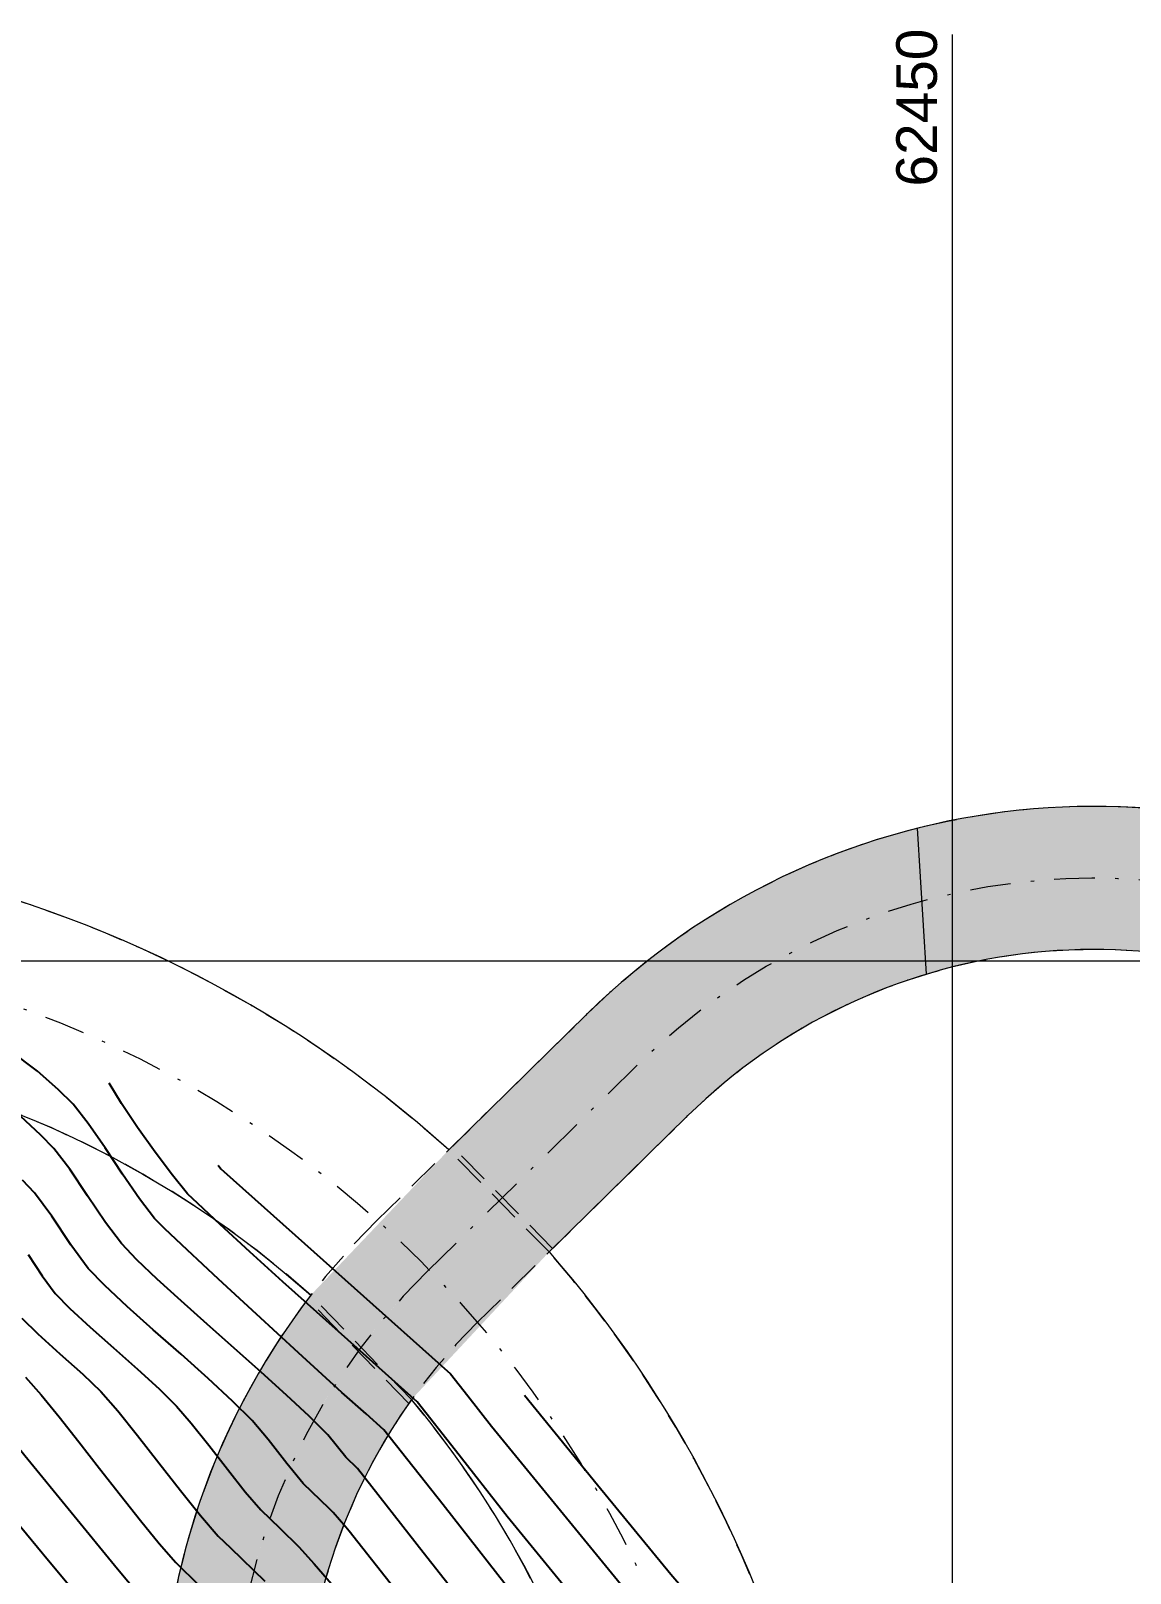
# Model space of a CAD drawing. Extents: x 61466 to 63015, y 108404 to 110397.
# Drawn here: x 62421.67 to 62455.47, y 108731.17 to 108778.59 of the extents above; entities that cross this region are included whole.
import ezdxf
from ezdxf.enums import TextEntityAlignment as Align

# ---------------------------------------------------------------- set-up
doc = ezdxf.new("R2010")
doc.units = 0
doc.header["$LTSCALE"] = 1.000015
doc.header["$MEASUREMENT"] = 0
for name, pattern in [('NASCOSTA', [9.525, 6.35, -3.175]), ('TRATTEGGIATA', [0.75, 0.5, -0.25]), ('TRATTOPUNTO2', [0.5, 0.25, -0.125, 0, -0.125])]:
    doc.linetypes.add(name, pattern=pattern)
doc.layers.add('Colori bordi', color=5, linetype='Continuous', plot=False)
doc.layers.add('no_plot', color=5, linetype='Continuous', plot=False)
for name, color, linetype in [('coordinate', 2, 'Continuous'), ('curve livello 5m', 7, 'Continuous'), ('LIN010TR', 2, 'NASCOSTA'), ('LIN025CO', 7, 'Continuous'), ('TRATTCOLO-32', 255, 'Continuous')]:
    doc.layers.add(name, color=color, linetype=linetype)
doc.layers.add('LINCOLOROSSO-025', color=10, linetype='Continuous', lineweight=25)
doc.styles.add('ARIAL', font='arial.ttf')

# ---------------------------------------------------------------- blocks, each defined once
blk = doc.blocks.new('CONTORNO')
at = {"layer": 'Colori bordi', "lineweight": 0, "ltscale": 2}
blk.add_line((-17.142, 124.321), (-17.417, 128.809), dxfattribs=at)
at = {"layer": 'Colori bordi', "lineweight": 0, "ltscale": 2, "flags": 128}
for points in [[(9.426, 101.471, 0.76503), (-27.561, 123.114), (-31.83, 118.918, 0.278191), (-69.079, 126.141), (-85.83, 120.005), (-86.105, 120.756), (-102.99, 114.571), (-98.153, 109.314), (-85.2, 114.059), (-84.427, 113.219), (-89.144, 103.05)], [(-84.307, 97.793), (-77.785, 111.855), (-78.51, 112.191), (-77.184, 115.052, -0.198912), (-74.368, 117.643), (-67.474, 120.163, -0.281645), (-36.074, 114.45, 0.175507), (-40.663, 100.044)]]:
    blk.add_lwpolyline(points, format="xyb", dxfattribs=at)
for points in [[(-28.746, 115.78, -0.121281), (-20.708, 100.164), (-8.908, 50.657), (5.179, 102.622, 0.76503), (-24.477, 119.975)], [(-32.974, 111.245, 0.166114), (-36.267, 100.216), (-35.977, 92.817, -0.099876), (-27.103, 90.504), (-25.383, 89.664), (-24.664, 90.194), (-26.7, 98.736, 0.115961)]]:
    blk.add_lwpolyline(points, format="xyb", close=True, dxfattribs=at)

msp = doc.modelspace()

# ---------------------------------------------------------------- hatches: boundary and pattern name
at = {"layer": 'LINCOLOROSSO-025', "linetype": 'Continuous', "lineweight": 0}
h = msp.add_hatch(color=256, dxfattribs=at)
h.dxf.hatch_style = 1
h.paths.add_polyline_path([(62466.61, 108701.332), (62464.486, 108701.908), (62457.443, 108675.925), (62458.509, 108671.451)])
h.paths.add_polyline_path([(62468.733, 108700.756), (62466.61, 108701.332), (62458.509, 108671.451), (62459.474, 108667.403), (62461.365, 108666.891), (62461.444, 108667.18), (62461.241, 108667.235), (62461.869, 108669.551), (62460.383, 108669.954)])
h.paths.add_polyline_path([(62475.777, 108726.739, 0.573227), (62448.933, 108754.077), (62449.07, 108751.838, -0.580111), (62473.653, 108727.315), (62466.61, 108701.332), (62468.733, 108700.756)])
h.paths.add_polyline_path([(62473.653, 108727.315, 0.580111), (62449.07, 108751.838), (62449.208, 108749.589, -0.588798), (62471.53, 108727.89), (62464.486, 108701.908), (62466.61, 108701.332)], flags=17)
h.paths.add_polyline_path([(62449.208, 108749.589), (62449.07, 108751.838, 0.128077), (62440.332, 108746.812), (62433.913, 108740.504, -0.017364), (62435.492, 108738.782), (62437.604, 108741.048), (62441.874, 108745.243, -0.121501)])
h.paths.add_polyline_path([(62449.07, 108751.838), (62448.933, 108754.077, 0.133332), (62438.79, 108748.382), (62434.52, 108744.186), (62432.398, 108741.952, -0.015566), (62433.913, 108740.504), (62440.332, 108746.812, -0.128077)])
h.paths.add_polyline_path([(62433.852, 108740.445), (62433.913, 108740.504, 0.015566), (62432.398, 108741.952), (62430.276, 108739.718, 0.166431), (62425.671, 108726.095), (62427.872, 108726.447, -0.197704)])
h.paths.add_polyline_path([(62433.376, 108736.513), (62435.492, 108738.782, 0.017363), (62433.913, 108740.504, 0.198805), (62427.872, 108726.447), (62430.081, 108726.801, -0.147156)])
h.paths.add_polyline_path([(62430.084, 108725.484, -0.018506), (62430.081, 108726.801), (62427.872, 108726.447, 0.01312), (62427.886, 108725.398), (62428.17, 108718.14, -0.032081), (62430.373, 108718.085)])
h.paths.add_polyline_path([(62427.886, 108725.398, -0.01312), (62427.872, 108726.447), (62425.671, 108726.095, 0.008818), (62425.687, 108725.312), (62425.977, 108717.913, -0.032081), (62428.17, 108718.14)])

# ---------------------------------------------------------------- linework, layer by layer
at = {"layer": 'coordinate', "linetype": 'Continuous', "lineweight": 0}
for p, q in [((62450, 108778.484), (62450, 108403.974)), ((62366.988, 108750), (62484.796, 108750))]:
    msp.add_line(p, q, dxfattribs=at)
at = {"layer": 'curve livello 5m', "color": 2, "flags": 128}
for points in [[(62424.972, 108730.535), (62424.335, 108731.295), (62421.489, 108734.775), (62419.558, 108737.182), (62419.347, 108737.47), (62417.468, 108739.221), (62414.056, 108742.32), (62411.119, 108745.017), (62410.597, 108745.522), (62407.719, 108747.725), (62403.703, 108750.778), (62403.051, 108751.172), (62401.794, 108751.859), (62394.118, 108756.068), (62392.84, 108757.015), (62392.812, 108757.035)], [(62435.932, 108729.013), (62433.729, 108731.81), (62431.718, 108734.385), (62431.351, 108734.74), (62430.799, 108735.42), (62430.229, 108735.996), (62429.535, 108736.649), (62428.754, 108737.355), (62427.927, 108738.089), (62427.092, 108738.827), (62426.289, 108739.542), (62425.555, 108740.211), (62424.931, 108740.807), (62424.455, 108741.307), (62423.964, 108741.956), (62423.416, 108742.773), (62422.87, 108743.588), (62422.383, 108744.229), (62421.978, 108744.641), (62421.357, 108745.224)]]:
    msp.add_lwpolyline(points, dxfattribs=at)
at = {"layer": 'LIN010TR', "linetype": 'TRATTOPUNTO2', "lineweight": 0, "ltscale": 5, "flags": 128}
for points in [[(62433.852, 108740.445), (62440.332, 108746.812, -0.76503), (62473.653, 108727.314, -0.76503)], [(62365.019, 108736.314), (62390.97, 108745.82), (62398.331, 108748.517, -0.448954), (62442.646, 108724.718), (62455.145, 108672.281)]]:
    msp.add_lwpolyline(points, format="xyb", dxfattribs=at)
at = {"layer": 'LIN010TR', "linetype": 'TRATTOPUNTO2', "lineweight": 0, "ltscale": 5}
msp.add_arc((62447.87, 108726.18), 20, 134.5004, 182.2406, dxfattribs=at)
at = {"layer": 'LIN025CO', "linetype": 'TRATTEGGIATA', "lineweight": 0, "ltscale": 2}
for p, q in [((62435.394, 108738.876), (62441.874, 108745.243)), ((62437.604, 108741.048), (62434.52, 108744.186)), ((62437.711, 108741.153), (62434.627, 108744.291)), ((62433.288, 108736.388), (62430.184, 108739.597)), ((62433.377, 108736.513), (62430.276, 108739.718))]:
    msp.add_line(p, q, dxfattribs=at)
at = {"layer": 'LIN025CO', "linetype": 'TRATTEGGIATA', "lineweight": 0, "ltscale": 2, "flags": 128}
msp.add_lwpolyline([(62432.31, 108742.014), (62438.79, 108748.382)], dxfattribs=at)
for points in [[(62430.276, 108739.718, 0.281645), (62398.877, 108745.431), (62391.983, 108742.911, 0)], [(62439.65, 108724.003, 0.115961), (62433.377, 108736.513, 0.115961)]]:
    msp.add_lwpolyline(points, format="xyb", dxfattribs=at)
at = {"layer": 'LIN025CO', "linetype": 'TRATTEGGIATA', "lineweight": 0, "ltscale": 2}
for centre, radius, start, end in [((62454.35, 108732.547), 22.2, 344.8321, 134.5004), ((62409.908, 108716.914), 36.736, 47.9337, 110.1181), ((62454.35, 108732.547), 17.8, 344.8321, 134.5004), ((62447.87, 108726.18), 22.2, 134.5004, 182.2406), ((62409.908, 108716.914), 36.736, 13.4065, 41.067), ((62447.87, 108726.18), 17.8, 134.5004, 182.2406)]:
    msp.add_arc(centre, radius, start, end, dxfattribs=at)
at = {"layer": 'no_plot', "flags": 128}
for points in [[(62436.802, 108730.136), (62434.345, 108733.269), (62432.527, 108735.574), (62431.977, 108736.066), (62431.232, 108736.73), (62429.898, 108737.948), (62428.608, 108739.133), (62427.44, 108740.213), (62426.476, 108741.112), (62425.794, 108741.757), (62425.474, 108742.073), (62425.008, 108742.676), (62424.489, 108743.435), (62423.954, 108744.245), (62423.438, 108745), (62422.975, 108745.596), (62422.515, 108746.042), (62421.873, 108746.605), (62414.197, 108752.386)], [(62438.434, 108730.326), (62436.318, 108732.914), (62434.726, 108734.944), (62433.548, 108736.438), (62431.797, 108738.007), (62429.419, 108740.124), (62428.408, 108741.048), (62427.492, 108741.894), (62426.808, 108742.533), (62426.493, 108742.839), (62426.027, 108743.407), (62425.495, 108744.113), (62424.954, 108744.875), (62424.464, 108745.61), (62424.082, 108746.238)], [(62427.435, 108743.713), (62427.512, 108743.605), (62427.606, 108743.518), (62431.616, 108739.947), (62434.569, 108737.301), (62434.569, 108737.301), (62435.107, 108736.619), (62435.835, 108735.692), (62435.835, 108735.692), (62439.892, 108730.728)], [(62434.93, 108728.052), (62431.458, 108732.46), (62431.358, 108732.586), (62430.969, 108733.036), (62430.84, 108733.162), (62430.045, 108733.93), (62429.538, 108734.543), (62428.964, 108735.279), (62428.475, 108735.865), (62427.874, 108736.465), (62427.124, 108737.157), (62426.289, 108737.901), (62425.438, 108738.654), (62424.634, 108739.373), (62423.945, 108740.016), (62423.436, 108740.541), (62422.903, 108741.265), (62422.319, 108742.146), (62421.79, 108742.862), (62421.418, 108743.251)], [(62421.589, 108740.965), (62422.022, 108740.312), (62422.417, 108739.775), (62422.417, 108739.775), (62422.872, 108739.312), (62423.497, 108738.736), (62424.215, 108738.099), (62424.949, 108737.448), (62425.62, 108736.835), (62426.152, 108736.309), (62426.152, 108736.309), (62426.604, 108735.784), (62427.143, 108735.106), (62427.715, 108734.371), (62428.265, 108733.677), (62428.739, 108733.121), (62428.739, 108733.121), (62429.325, 108732.554), (62429.915, 108731.979), (62430.385, 108731.455), (62431.046, 108730.691)], [(62421.398, 108739.01), (62421.887, 108738.528), (62422.568, 108737.918), (62423.273, 108737.291), (62423.829, 108736.754), (62423.829, 108736.754), (62424.343, 108736.163), (62424.95, 108735.408), (62425.607, 108734.567), (62426.269, 108733.718), (62426.893, 108732.941), (62427.433, 108732.312), (62427.433, 108732.312), (62427.81, 108731.947), (62428.862, 108730.922)], [(62421.506, 108737.198), (62421.986, 108736.653), (62422.542, 108735.976), (62423.15, 108735.209), (62423.785, 108734.394), (62424.425, 108733.574), (62425.044, 108732.79), (62425.62, 108732.086), (62426.127, 108731.503), (62426.127, 108731.503), (62426.296, 108731.34), (62427.808, 108729.864)], [(62454.231, 108711.696), (62453.14, 108713.811), (62451.065, 108717.797), (62450.378, 108718.287), (62449.489, 108718.77), (62448.788, 108719.265), (62448.788, 108719.265), (62448.457, 108719.686), (62448.048, 108720.314), (62447.594, 108721.087), (62447.13, 108721.945), (62446.691, 108722.826), (62446.31, 108723.669), (62446.31, 108723.669), (62446.097, 108724.403), (62445.893, 108725.079), (62442.972, 108729.075), (62441.97, 108730.403), (62441.351, 108731.129), (62439.089, 108733.874), (62436.849, 108736.637)], [(62423.673, 108729.809), (62422.215, 108731.548), (62420.513, 108733.599)]]:
    msp.add_lwpolyline(points, dxfattribs=at)

# ---------------------------------------------------------------- block references
at = {"layer": 'TRATTCOLO-32', "linetype": 'Continuous', "lineweight": 0}
msp.add_blockref('CONTORNO', (62466.351, 108625.268), dxfattribs=at)

# ---------------------------------------------------------------- texts
at = {"layer": 'coordinate', "color": 1, "style": 'ARIAL'}
msp.add_text('62450', height=1.25, rotation=90, dxfattribs=at).set_placement((62449.527, 108778.66), align=Align.RIGHT)

doc.saveas('drawing.dxf')
